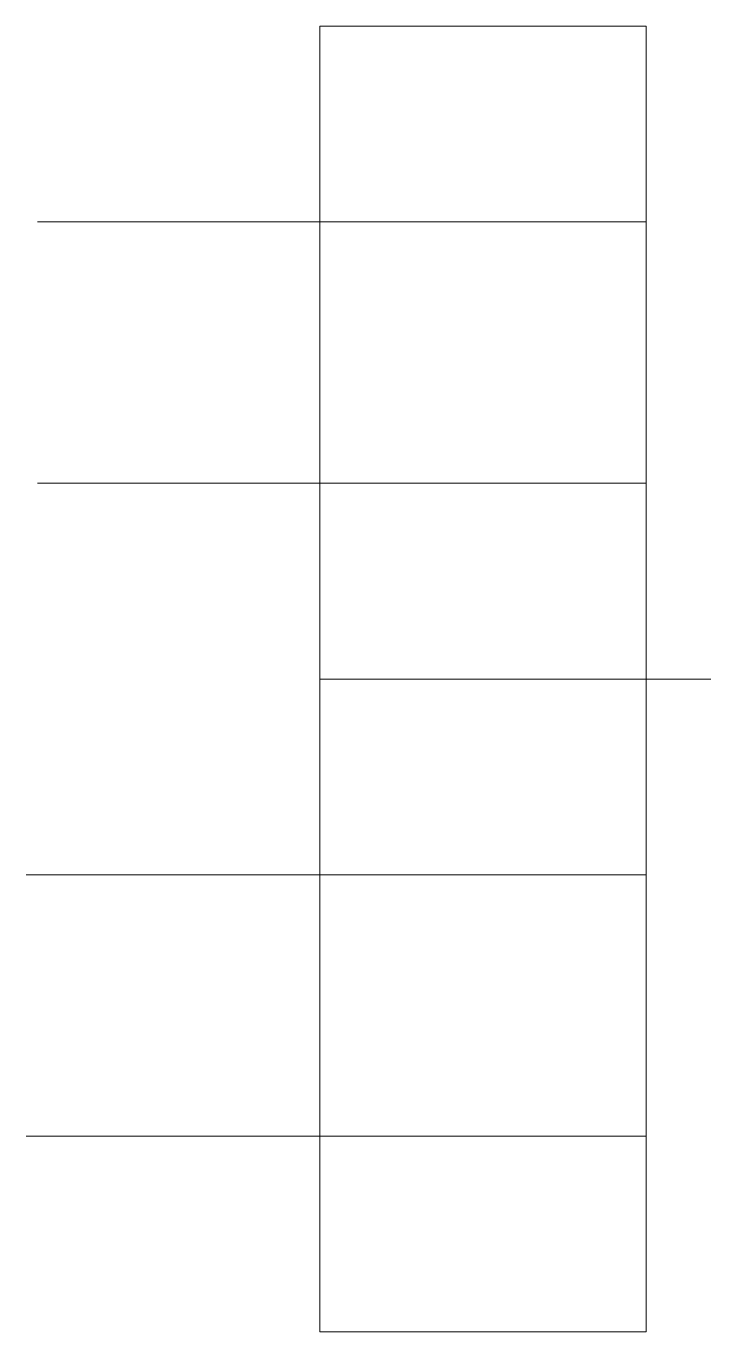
# Model space of a CAD drawing. Header units: inches. Extents: x 72.22 to 76.34, y 87.12 to 94.97.
import ezdxf

# ---------------------------------------------------------------- set-up
doc = ezdxf.new("R2010")
doc.units = ezdxf.units.IN
doc.header["$MEASUREMENT"] = 0
doc.layers.add('E102-2nd-floor-electrical', color=7, linetype='Continuous', lineweight=9)

msp = doc.modelspace()

# ---------------------------------------------------------------- linework, layer by layer
at = {"layer": 'E102-2nd-floor-electrical'}
for p, q in [((75.9496, 94.9653), (73.9885, 94.9653)), ((73.9885, 94.9653), (73.9885, 87.1208)), ((75.9496, 87.1208), (75.9496, 94.9653)), ((72.2928, 93.7886), (75.9496, 93.7886)), ((72.2928, 92.2197), (75.9496, 92.2197)), ((76.3384, 91.043), (73.9885, 91.043)), ((72.2248, 89.8664), (75.9496, 89.8664)), ((72.2248, 88.2975), (75.9496, 88.2975)), ((73.9885, 87.1208), (75.9496, 87.1208))]:
    msp.add_line(p, q, dxfattribs=at)

doc.saveas('drawing.dxf')
